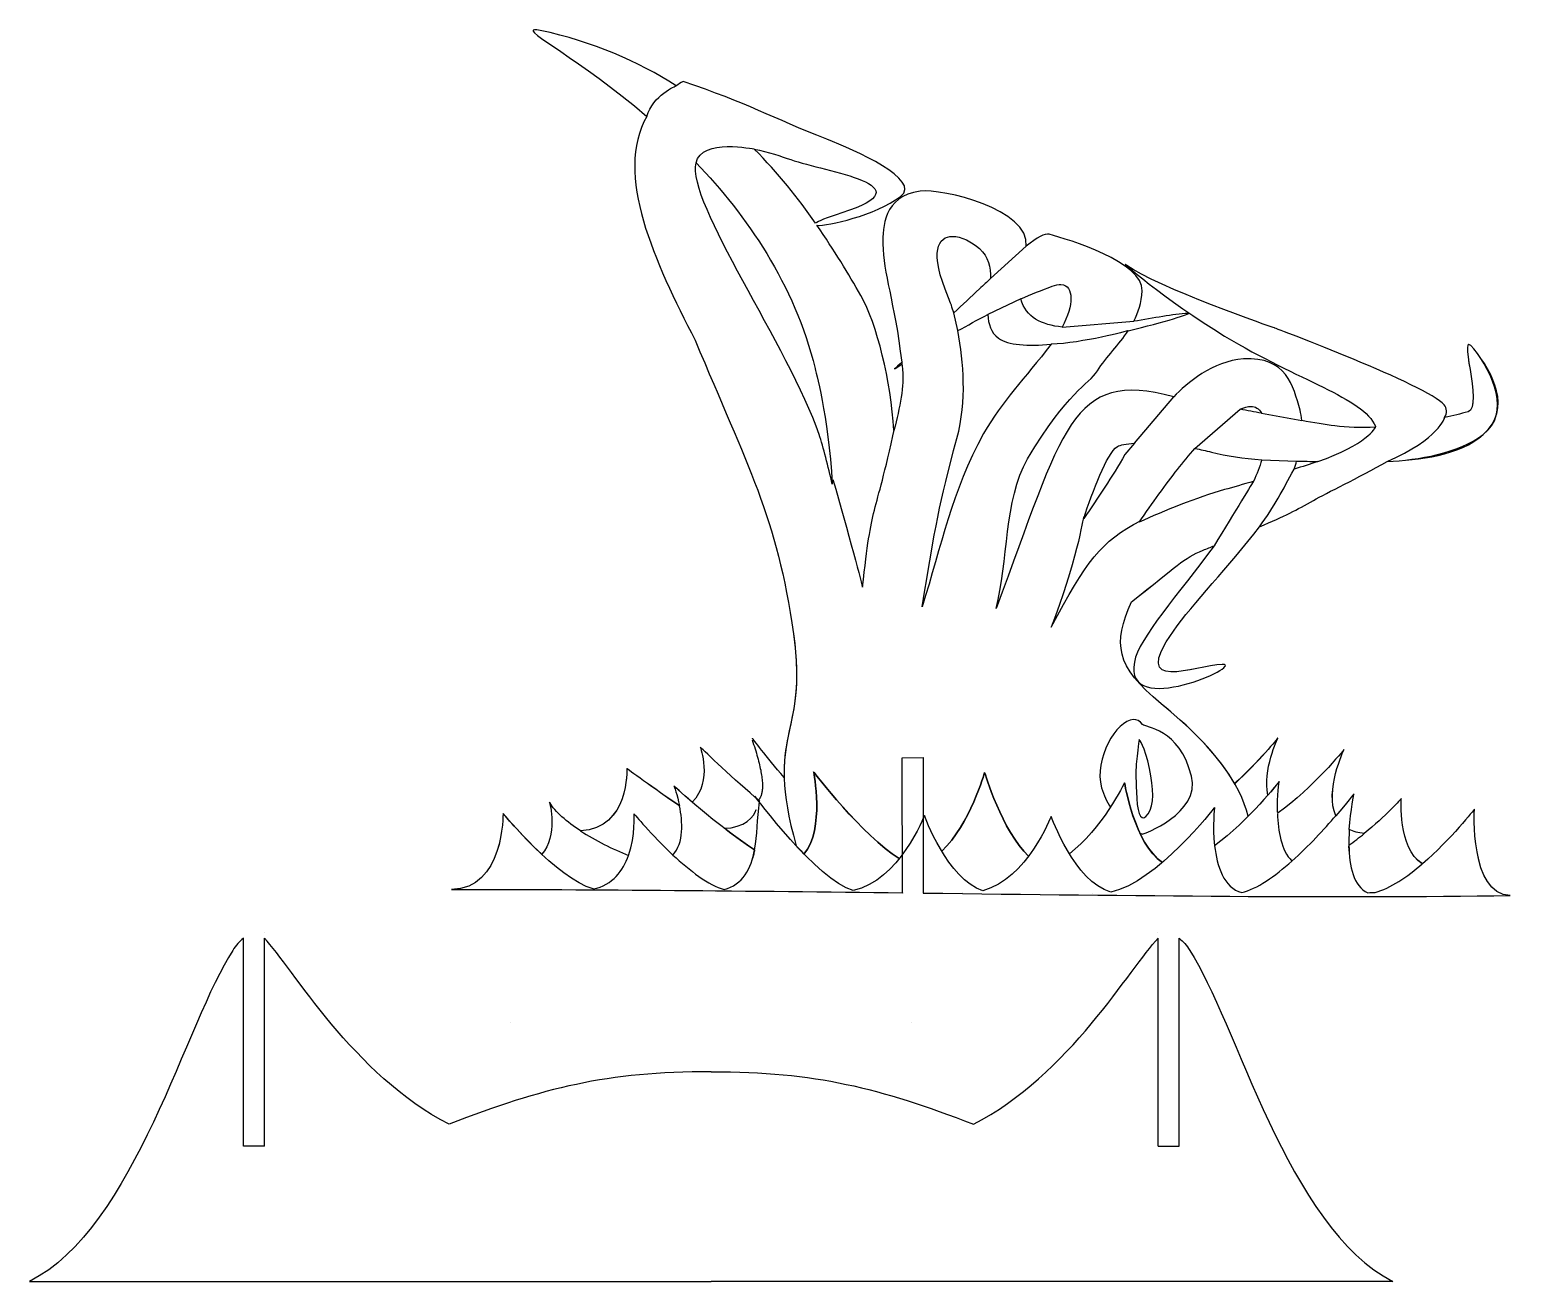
# Model space of a CAD drawing. Header units: millimetres. Extents: x 1 to 284, y -267 to 194.
# Drawn here: x 1 to 283.8, y -267.5 to -28.7 of the extents above; entities that cross this region are included whole.
import ezdxf

# ---------------------------------------------------------------- set-up
doc = ezdxf.new("R2010")
doc.units = ezdxf.units.MM
doc.layers.get('0').update_dxf_attribs({"linetype": 'CONTINUOUS'})

msp = doc.modelspace()

# ---------------------------------------------------------------- linework, layer by layer
at = {"color": 1}
for points in [[(97.322569, -28.689653), (97.322569, -28.689653)], [(139.22375, -51.452639), (139.22375, -51.452639)], [(128.120069, -54.063194), (128.120069, -54.063194)], [(177.032708, -68.112569), (177.032708, -68.112569)], [(184.273472, -76.173542), (191.099722, -70.00875)], [(197.714306, -77.320069), (197.714306, -77.320069)], [(190.050208, -80.062917), (183.788403, -83.043889)], [(178.046944, -86.104236), (177.279653, -82.717569)], [(183.788403, -83.043889), (183.788403, -83.043889)], [(197.96125, -85.416319), (211.604931, -84.322708)], [(211.719583, -107.579583), (219.216111, -98.724861)], [(223.273056, -108.567361), (231.872014, -101.106111)], [(233.935764, -100.541667), (233.935764, -100.541667)], [(235.946597, -101.873403), (243.654792, -103.266875)], [(211.719583, -107.579583), (209.911597, -109.740347)], [(211.719583, -107.579583), (211.719583, -107.579583)], [(223.273056, -108.567361), (223.273056, -108.567361)], [(235.999514, -110.719306), (242.667014, -110.992708)], [(242.667014, -110.992708), (242.667014, -110.992708)], [(211.516736, -160.302222), (211.516736, -160.302222)], [(138.879792, -163.838819), (138.879792, -163.838819)], [(239.0775, -163.821181), (239.0775, -163.821181)], [(128.913819, -165.540972), (128.913819, -165.540972)], [(212.609035, -164.067019), (212.609035, -164.067019)], [(251.680486, -166.034861), (251.680486, -166.034861)], [(114.917361, -169.659653), (114.917361, -169.659653)], [(150.539097, -170.285833), (150.539097, -170.285833)], [(183.162222, -170.374028), (183.162222, -170.374028)], [(209.849861, -172.349583), (209.849861, -172.349583)], [(239.342083, -172.120278), (239.342083, -172.120278)], [(123.913194, -172.966944), (123.913194, -172.966944)], [(100.180069, -176.071389), (100.180069, -176.071389)], [(139.611806, -177.394306), (139.611806, -177.394306)], [(262.625417, -175.365833), (262.625417, -175.365833)], [(91.30781, -178.185056), (91.30781, -178.185056)], [(252.712361, -181.274861), (252.712361, -181.274861)], [(139.109083, -185.966806), (139.109097, -185.966806)], [(139.285486, -185.146597), (139.285486, -185.146597)], [(252.641806, -184.441042), (252.641806, -184.441042)], [(252.677069, -185.402361), (252.677083, -185.402361)], [(92.930486, -192.828347), (92.930486, -192.828333)], [(178.91125, -193.260514), (178.91125, -193.260486)], [(203.720347, -193.445694), (203.720347, -193.445694)]]:
    msp.add_lwpolyline(points, dxfattribs=at)
at = {"color": 7}
for points in [[(97.322569, -28.689653), (97.322569, -28.689653)], [(139.22375, -51.452639), (139.22375, -51.452639)], [(128.120069, -54.063194), (128.120069, -54.063194)], [(177.032708, -68.112569), (177.032708, -68.112569)], [(197.714306, -77.320069), (197.714306, -77.320069)], [(183.788403, -83.043889), (183.788403, -83.043889)], [(233.935764, -100.541667), (233.935764, -100.541667)], [(211.719583, -107.579583), (209.911597, -109.740347)], [(211.719583, -107.579583), (211.719583, -107.579583)], [(223.273056, -108.567361), (223.273056, -108.567361)], [(242.667014, -110.992708), (242.667014, -110.992708)], [(167.463597, -193.348681), (167.445958, -167.622361), (171.441166, -167.534167), (171.458805, -193.392778)], [(167.463611, -193.348681), (167.463611, -193.392778)], [(41.806269, -241.694702), (41.806269, -202.024841)], [(45.80627, -241.694702), (45.80627, -202.024841)], [(45.845575, -200.957688), (45.845575, -200.957688)], [(216.19974, -200.957688), (216.19974, -200.957688)], [(216.239048, -241.694702), (216.239048, -202.024841)], [(220.239048, -241.694702), (220.239048, -202.024841)], [(92.79632, -218.094732), (92.79632, -218.094732)], [(169.248997, -218.094732), (169.248997, -218.094732)], [(45.80627, -241.694702), (41.806269, -241.694702)], [(216.239048, -241.694702), (220.239048, -241.694702)], [(1.022658, -267.465104), (121.022658, -267.465104), (131.022657, -267.465104)], [(261.022657, -267.465104), (141.022657, -267.465104), (131.022657, -267.465104)]]:
    msp.add_lwpolyline(points, dxfattribs=at)
at = {"color": 1}
for points in [[(97.322569, -28.689653), (94.944257, -28.780921), (105.931925, -34.262466), (118.745, -45.226111)], [(98.407361, -28.813125), (97.911892, -28.719882), (97.554107, -28.680768), (97.322569, -28.689653)], [(124.345347, -39.387639), (117.036085, -34.754721), (108.480826, -31.012127), (98.407361, -28.813125)], [(118.745, -45.226111), (119.835021, -41.229367), (124.345347, -39.387639), (124.345347, -39.387639)], [(125.641806, -38.57625), (125.188907, -38.838629), (124.760522, -39.10919), (124.345347, -39.387639)], [(153.061458, -49.591736), (142.527723, -45.481009), (137.973988, -42.686978), (125.641806, -38.57625)], [(118.745, -45.226111), (112.374968, -56.277691), (120.292165, -73.084964), (127.9525, -87.903403)], [(128.120069, -54.063194), (129.210091, -49.339771), (139.22375, -51.452639), (139.22375, -51.452639)], [(167.137292, -60.492569), (171.35315, -57.35298), (158.328329, -51.647101), (153.061458, -49.591736)], [(139.22375, -51.452639), (141.890214, -52.013237), (144.456599, -52.86064), (146.199931, -53.481111)], [(150.918333, -65.625486), (147.606868, -60.889442), (143.763018, -56.045207), (139.22375, -51.452639)], [(146.199931, -53.481111), (152.706747, -55.796962), (172.658749, -58.34161), (155.910139, -63.632292)], [(151.597431, -105.88625), (145.902612, -89.320926), (126.304706, -61.617346), (128.120069, -54.063194)], [(128.120069, -54.063194), (137.755788, -64.121041), (146.878286, -77.187439), (150.821319, -93.300903)], [(191.099722, -70.00875), (191.840152, -62.955226), (175.11185, -58.948791), (170.859097, -59.513611)], [(151.182917, -66.004722), (153.189519, -66.183713), (162.276909, -64.112143), (167.137292, -60.492569)], [(170.859097, -59.513611), (163.8039, -60.450626), (163.759444, -66.458276), (163.759444, -69.541319)], [(155.910139, -63.632292), (152.870857, -64.592364), (151.355408, -65.247636), (150.918333, -65.625486)], [(159.561389, -79.427917), (157.202344, -75.309394), (154.451829, -70.714726), (151.182917, -66.004722)], [(195.491806, -67.724514), (194.583146, -67.476074), (193.14123, -68.333736), (191.099722, -70.00875)], [(213.192431, -78.519514), (213.503699, -73.029993), (199.141721, -68.722452), (195.491806, -67.724514)], [(163.759444, -69.541319), (163.759444, -75.169545), (165.999708, -80.500313), (167.340139, -92.119097)], [(176.256597, -79.815972), (172.525955, -70.895382), (174.265565, -68.102201), (177.032708, -68.112569)], [(177.032708, -68.112569), (178.692996, -68.118778), (180.720447, -69.131426), (182.165625, -70.432083)], [(182.165625, -70.432083), (183.903199, -71.995899), (184.303529, -74.026643), (184.273472, -76.173542)], [(210.299653, -73.642361), (207.997445, -71.925657), (217.751127, -80.3688), (228.926319, -87.136111)], [(184.273472, -76.173542), (183.560356, -76.839609), (182.947968, -77.413818), (182.165625, -78.140278)], [(238.433681, -85.592708), (238.433681, -85.592708), (215.772419, -77.723275), (210.299653, -73.642361)], [(182.165625, -78.140278), (180.583888, -79.609033), (178.919604, -81.176137), (177.279653, -82.717569)], [(190.050208, -80.062917), (192.047836, -79.176397), (194.056677, -78.344889), (196.038611, -77.62875)], [(196.038611, -77.62875), (196.691264, -77.392925), (197.247592, -77.296109), (197.714306, -77.320069)], [(197.714306, -77.320069), (200.314238, -77.453541), (200.108275, -81.308138), (197.96125, -85.416319)], [(211.604931, -84.322708), (212.463233, -82.657916), (213.063907, -80.786187), (213.192431, -78.519514)], [(165.849653, -105.145417), (165.265492, -95.755881), (162.632808, -84.790136), (159.561389, -79.427917)], [(177.279653, -82.717569), (176.991515, -81.726075), (176.651471, -80.760186), (176.256597, -79.815972)], [(197.96125, -85.416319), (194.027552, -85.02335), (191.01481, -83.559529), (190.050208, -80.062917)], [(178.046944, -86.104236), (179.85164, -85.098275), (181.783327, -84.063589), (183.788403, -83.043889)], [(183.788403, -83.043889), (183.84621, -84.822812), (184.315004, -86.409996), (185.825694, -87.550625)], [(210.537778, -86.121875), (217.450678, -84.48741), (222.822798, -82.743949), (221.923681, -82.805764)], [(221.923681, -82.805764), (219.078028, -83.001406), (215.419367, -83.686464), (211.604931, -84.322708)], [(177.870556, -106.644722), (179.835161, -99.296223), (179.096106, -92.326635), (178.046944, -86.104236)], [(185.825694, -87.550625), (187.597864, -88.88868), (191.372259, -89.083216), (195.844583, -88.688333)], [(210.537778, -86.121875), (210.537778, -86.121875), (201.8397, -88.506664), (195.844583, -88.688333)], [(204.655208, -93.794792), (206.456003, -91.009402), (208.767717, -88.769972), (210.537778, -86.121875)], [(228.926319, -87.136111), (243.081999, -95.708405), (255.367652, -98.899785), (257.704167, -104.351667)], [(270.801042, -100.241806), (267.787368, -96.604706), (238.433681, -85.592708), (238.433681, -85.592708)], [(276.486837, -89.567532), (272.889952, -84.942965), (278.455848, -100.759017), (275.351875, -101.591181)], [(127.9525, -87.903403), (137.898587, -111.973899), (143.543305, -121.554051), (146.702639, -143.915694)], [(195.844583, -88.688333), (190.747963, -95.298915), (186.519013, -99.563617), (182.941736, -105.736319)], [(278.271111, -105.903889), (283.549175, -101.914777), (280.083717, -94.192101), (276.486837, -89.567532)], [(150.821319, -93.300903), (150.821319, -93.300903), (153.313181, -102.207777), (154.110972, -115.367153)], [(167.340139, -92.119097), (167.078908, -92.36846), (165.990764, -93.406736), (165.990764, -93.406736)], [(165.990764, -93.406736), (165.990764, -93.406736), (166.57438, -93.021793), (167.384236, -92.498333)], [(167.340139, -92.119097), (167.383649, -92.723058), (167.384236, -92.498333), (167.384236, -92.498333)], [(167.384236, -92.498333), (167.424044, -92.852725), (167.469696, -93.1905), (167.507708, -93.556667)], [(232.524653, -91.501736), (226.705846, -91.865413), (221.66882, -96.2115), (219.216111, -98.724861)], [(243.310833, -101.264861), (242.026231, -96.640292), (240.746108, -90.987897), (232.524653, -91.501736)], [(167.507708, -93.556667), (167.810445, -96.472979), (167.025049, -100.751451), (165.849653, -105.145417)], [(219.216111, -98.724861), (199.41529, -93.382259), (198.222929, -104.82589), (185.331806, -139.135556)], [(191.320208, -110.569375), (199.083749, -97.615028), (202.925736, -96.469863), (204.655208, -93.794792)], [(231.872014, -101.106111), (232.633469, -100.74264), (233.328314, -100.542793), (233.935764, -100.541667)], [(235.946597, -101.873403), (234.58958, -101.621057), (233.230301, -101.362719), (231.872014, -101.106111)], [(233.935764, -100.541667), (234.813373, -100.539973), (235.503441, -100.949754), (235.946597, -101.873403)], [(243.654792, -103.266875), (243.597314, -102.557501), (243.483373, -101.885998), (243.310833, -101.264861)], [(270.898056, -102.667153), (271.365791, -101.762123), (271.381514, -100.942357), (270.801042, -100.241806)], [(275.351875, -101.591181), (273.971408, -101.961278), (272.474854, -102.329623), (270.898056, -102.667153)], [(159.869745, -135.06853), (161.686446, -118.354876), (162.049787, -122.714958), (166.046531, -104.547941)], [(249.934236, -104.281111), (248.069419, -104.008211), (245.933685, -103.661549), (243.654792, -103.266875)], [(246.688681, -111.054444), (255.953858, -107.966053), (257.748264, -104.501597), (257.748264, -104.501597)], [(257.748264, -104.501597), (254.918554, -104.658439), (252.23529, -104.61785), (249.934236, -104.281111)], [(257.704167, -104.351667), (257.725587, -104.40164), (257.734802, -104.450941), (257.748264, -104.501597)], [(259.926667, -111.072083), (269.918527, -106.711998), (270.898056, -102.667153), (270.898056, -102.667153)], [(154.110972, -115.367153), (153.318072, -112.00995), (152.407233, -108.360393), (151.597431, -105.88625)], [(182.941736, -105.736319), (176.858919, -116.932352), (174.977439, -126.922815), (171.220694, -138.818056)], [(171.220694, -138.818056), (173.83237, -123.062594), (174.390544, -119.541905), (177.870556, -106.644722)], [(259.926667, -111.072083), (265.896005, -110.766123), (273.451786, -109.546283), (278.271111, -105.903889)], [(202.062292, -121.92), (203.76414, -116.783048), (206.445491, -109.569634), (208.474028, -108.223403)], [(209.911597, -109.740347), (207.466198, -114.050645), (204.762938, -117.990389), (202.062292, -121.92)], [(208.474028, -108.223403), (209.001459, -107.873377), (210.167463, -107.664614), (211.719583, -107.579583)], [(219.930486, -112.571389), (221.011067, -111.188246), (222.142324, -109.840999), (223.273056, -108.567361)], [(223.273056, -108.567361), (224.331711, -108.774106), (225.381428, -109.011483), (226.403958, -109.281736)], [(226.403958, -109.281736), (229.334497, -110.056272), (232.521323, -110.477145), (235.999514, -110.719306)], [(185.331806, -139.135556), (187.700071, -130.123892), (186.870063, -118.488917), (191.320208, -110.569375)], [(212.601528, -122.660833), (215.153923, -118.997719), (217.756667, -115.353877), (219.930486, -112.571389)], [(235.999514, -110.719306), (235.614481, -112.073089), (235.077965, -113.457764), (234.438472, -114.864444)], [(235.585, -123.533958), (238.491722, -119.537215), (239.993083, -116.541674), (242.173125, -112.544931)], [(242.173125, -112.544931), (242.352796, -112.03421), (242.514278, -111.517114), (242.667014, -110.992708)], [(246.688681, -111.054444), (245.237426, -111.561536), (243.720967, -112.055461), (242.173125, -112.544931)], [(242.667014, -110.992708), (243.968713, -111.019717), (245.313087, -111.040201), (246.688681, -111.054444)], [(245.886111, -118.480417), (248.423966, -117.034115), (254.407221, -114.191373), (259.926667, -111.072083)], [(154.206804, -114.486588), (157.113526, -124.296777), (159.869745, -135.06853), (159.869745, -135.06853)], [(234.438472, -114.864444), (234.438472, -114.864444), (230.91223, -120.592167), (226.915486, -127.132292)], [(234.438472, -114.864444), (232.482133, -115.425228), (230.604895, -115.957045), (228.926319, -116.425486)], [(228.926319, -116.425486), (223.549986, -117.925858), (217.454232, -120.453791), (212.601528, -122.660833)], [(235.585, -123.533958), (240.494936, -121.437109), (242.619208, -120.342197), (245.886111, -118.480417)], [(202.017224, -121.624937), (202.017224, -121.624937), (200.563861, -130.708445), (195.840437, -142.698676)], [(195.840437, -142.698676), (202.585839, -130.020497), (205.287285, -126.348363), (212.917433, -122.351617)], [(219.163194, -143.404167), (222.889733, -138.137429), (229.75051, -131.144916), (235.585, -123.533958)], [(226.915486, -127.132292), (220.264042, -136.261918), (212.53161, -144.762629), (211.710764, -149.313194)], [(224.816458, -127.987778), (225.593453, -127.671226), (226.209219, -127.420827), (226.915486, -127.132292)], [(211.155139, -137.839097), (219.904395, -130.976853), (221.096744, -129.491458), (224.816458, -127.987778)], [(216.843681, -157.277153), (207.976823, -150.038029), (207.695049, -145.833482), (211.155139, -137.839097)], [(146.702639, -143.915694), (149.490941, -164.194253), (141.03486, -162.229111), (147.222986, -184.379306)], [(228.476528, -149.798264), (223.360925, -149.940922), (210.61205, -155.48956), (219.163194, -143.404167)], [(211.710764, -149.313194), (209.709354, -160.408513), (233.03694, -149.671089), (228.476528, -149.798264)], [(233.397778, -178.7525), (231.937125, -172.558865), (227.009232, -165.576563), (216.843681, -157.277153)], [(211.516736, -160.302222), (208.314276, -160.436619), (203.934125, -167.794203), (205.475417, -173.302083)], [(213.289444, -161.228264), (212.789383, -160.552584), (212.181398, -160.274327), (211.516736, -160.302222)], [(222.602778, -171.088403), (220.340515, -161.943003), (213.708147, -161.794001), (213.289444, -161.228264)], [(239.0775, -163.821181), (239.0775, -163.821181), (235.475729, -168.29482), (230.840139, -172.508333)], [(212.609035, -164.067019), (212.12057, -168.421146), (211.818053, -168.574257), (212.163606, -175.338232)], [(214.604298, -169.620779), (213.691727, -165.314401), (212.609035, -164.067019), (212.609035, -164.067019)], [(250.145903, -178.646667), (247.980019, -173.927395), (251.680486, -166.034861), (251.680486, -166.034861)], [(114.917361, -169.659653), (114.917361, -169.659653), (115.425796, -181.012124), (106.106736, -181.548264)], [(124.962708, -176.768125), (120.110247, -173.446688), (114.917361, -169.659653), (114.917361, -169.659653)], [(214.334866, -178.275299), (215.493513, -176.490805), (215.444733, -173.586758), (214.604298, -169.620779)], [(148.704653, -185.949167), (152.734368, -181.180949), (150.539097, -170.285833), (150.539097, -170.285833)], [(150.539097, -170.285833), (150.539097, -170.285833), (152.734682, -181.181104), (148.704653, -185.949167)], [(150.539097, -170.285833), (150.539097, -170.285833), (159.920601, -182.521583), (166.881528, -186.804653)], [(166.872708, -186.813472), (159.91183, -182.526844), (150.539097, -170.285833), (150.539097, -170.285833)], [(174.977778, -185.375903), (180.372218, -180.318836), (183.162222, -170.374028), (183.162222, -170.374028)], [(183.162222, -170.374028), (183.162222, -170.374028), (180.371962, -180.31837), (174.977778, -185.375903)], [(183.162222, -170.374028), (183.162222, -170.374028), (186.491993, -181.650705), (191.531875, -186.337222)], [(191.531875, -186.337222), (186.491733, -181.651532), (183.162222, -170.374028), (183.162222, -170.374028)], [(209.849861, -172.349583), (209.849861, -172.349583), (205.406797, -181.368785), (199.319444, -185.878611)], [(209.849861, -172.349583), (209.849861, -172.349583), (211.701572, -184.01711), (217.055347, -187.536667)], [(217.055347, -187.545486), (211.701939, -184.025413), (209.849861, -172.349583), (209.849861, -172.349583)], [(213.289444, -182.165625), (213.289444, -182.165625), (224.372404, -178.242279), (222.602778, -171.088403)], [(239.342083, -172.120278), (239.342083, -172.120278), (233.521679, -179.530584), (227.021319, -184.388125)], [(139.294306, -185.120139), (132.270796, -180.693924), (123.913194, -172.966944), (123.913194, -172.966944)], [(158.072435, -192.913528), (151.216301, -191.02495), (139.331565, -174.888031), (139.331565, -174.888031)], [(205.475417, -173.302083), (205.875743, -174.732665), (206.46311, -175.955063), (207.142292, -176.997431)], [(100.180069, -176.071389), (100.180069, -176.071389), (101.864177, -182.582879), (98.680764, -185.975625)], [(123.719167, -186.134375), (125.842816, -183.791905), (125.566582, -179.757389), (124.962708, -176.768125)], [(133.476694, -181.007929), (137.227273, -181.045522), (139.41519, -178.696264), (139.575359, -177.460487)], [(139.294306, -185.120139), (139.826007, -182.338678), (139.764462, -179.404586), (140.224305, -175.903037)], [(226.999569, -177.065091), (226.999569, -177.065091), (215.958973, -191.43168), (207.21438, -193.204569)], [(212.163606, -175.338232), (212.337667, -178.745323), (213.216332, -179.997981), (214.334866, -178.275299)], [(227.003681, -177.067986), (227.003681, -177.067986), (226.597292, -180.592682), (227.021319, -184.379306)], [(266.638264, -187.827722), (261.889875, -184.710665), (262.625417, -175.365833), (262.625417, -175.365833)], [(283.379108, -193.848389), (275.637676, -193.699415), (276.564846, -177.364952), (276.564846, -177.364952)], [(91.30781, -178.185056), (91.30781, -178.185056), (91.486378, -192.710681), (81.449105, -192.710681)], [(108.507157, -192.613667), (101.651023, -190.725089), (91.30781, -178.185056), (91.30781, -178.185056)], [(115.243681, -186.21375), (116.601725, -182.375988), (116.302014, -178.293889), (116.302014, -178.293889)], [(116.302014, -178.293889), (116.302014, -178.293889), (119.605385, -182.30743), (123.719167, -186.134375)], [(171.680838, -178.59075), (171.680838, -178.59075), (166.817029, -191.140639), (158.072435, -192.913528)], [(182.828616, -192.948806), (176.110844, -190.832418), (171.680838, -178.59075), (171.680838, -178.59075)], [(195.828477, -178.775958), (195.828477, -178.775958), (191.189237, -190.736226), (182.828616, -192.948806)], [(207.21438, -193.204569), (200.358245, -191.315992), (195.828477, -178.775958), (195.828477, -178.775958)], [(239.015764, -178.205694), (239.10798, -181.508321), (239.714016, -185.310337), (241.77625, -187.280903)], [(241.77625, -187.280903), (244.955486, -184.449638), (247.953764, -181.179735), (250.145903, -178.646667)], [(106.106736, -181.548264), (108.904126, -183.365829), (112.208962, -185.002819), (115.243681, -186.21375)], [(133.852708, -181.2925), (135.64861, -182.660742), (137.511838, -183.996827), (139.294306, -185.120139)], [(212.751458, -181.9275), (213.091395, -182.091025), (213.289444, -182.165625), (213.289444, -182.165625)], [(252.712361, -181.274861), (252.649332, -182.245796), (252.618073, -183.255429), (252.632986, -184.264653)], [(252.632986, -184.264653), (253.648532, -183.548093), (254.627391, -182.788614), (255.552222, -182.033333)], [(255.552222, -182.033333), (254.418953, -181.92038), (253.48521, -181.656273), (252.712361, -181.274861)], [(108.505625, -192.616667), (112.261596, -191.855177), (114.221198, -189.103231), (115.243681, -186.21375)], [(123.719167, -186.134375), (126.875498, -189.070629), (130.509857, -191.895563), (133.482292, -192.7225)], [(133.482292, -192.7225), (137.023478, -191.859179), (138.627073, -188.610596), (139.294306, -185.120139)], [(139.109097, -185.966806), (139.0394, -186.246327), (138.961162, -186.522558), (138.879792, -186.795833)], [(138.888597, -186.795833), (138.969953, -186.522721), (139.041776, -186.246626), (139.109083, -185.966806)], [(139.285486, -185.146597), (139.232341, -185.421705), (139.176565, -185.696228), (139.109097, -185.966806)], [(139.109097, -185.966806), (139.174307, -185.695703), (139.232462, -185.421863), (139.285486, -185.146597)], [(147.222986, -184.379306), (147.710347, -184.905026), (148.201278, -185.433984), (148.704653, -185.949167)], [(227.021319, -184.388125), (227.453563, -188.236931), (228.739864, -192.353706), (232.189514, -193.313403)], [(252.632986, -184.264653), (252.691573, -188.229232), (253.502795, -192.148169), (256.248958, -193.322222)], [(252.641806, -184.441042), (252.64841, -184.763421), (252.659642, -185.082595), (252.677083, -185.402361)], [(252.677083, -185.402361), (252.659049, -185.083696), (252.648531, -184.762654), (252.641806, -184.441042)], [(138.879792, -186.795833), (138.882755, -186.79587), (138.885662, -186.795797), (138.888597, -186.795833)], [(232.189514, -193.313403), (235.093792, -192.605355), (238.5256, -190.175766), (241.77625, -187.280903)], [(253.100417, -188.656736), (253.10338, -188.656691), (253.106259, -188.656781), (253.109222, -188.656736)], [(257.633611, -193.295778), (260.59198, -192.443743), (263.758931, -190.285678), (266.638264, -187.827722)], [(131.806597, -192.987083), (131.877847, -192.981947), (131.947361, -192.976387), (132.018264, -192.969444)], [(256.248958, -193.322222), (256.710699, -193.315844), (257.171808, -193.302495), (257.633611, -193.295778)]]:
    msp.add_open_spline(points, degree=3, dxfattribs=at)
at = {"color": 7}
for points in [[(97.322569, -28.689653), (94.944257, -28.780921), (105.931925, -34.262466), (118.745, -45.226111)], [(98.407361, -28.813125), (97.911892, -28.719882), (97.554107, -28.680768), (97.322569, -28.689653)], [(124.345347, -39.387639), (117.036085, -34.754721), (108.480826, -31.012127), (98.407361, -28.813125)], [(125.641806, -38.57625), (125.188907, -38.838629), (124.760522, -39.10919), (124.345347, -39.387639)], [(153.061458, -49.591736), (142.527723, -45.481009), (137.973988, -42.686978), (125.641806, -38.57625)], [(118.745, -45.226111), (112.374968, -56.277691), (120.292165, -73.084964), (127.9525, -87.903403)], [(167.137292, -60.492569), (171.35315, -57.35298), (158.328329, -51.647101), (153.061458, -49.591736)], [(139.22375, -51.452639), (141.890214, -52.013237), (144.456599, -52.86064), (146.199931, -53.481111)], [(150.918333, -65.625486), (147.606868, -60.889442), (143.763018, -56.045207), (139.22375, -51.452639)], [(146.199931, -53.481111), (152.706747, -55.796962), (172.658749, -58.34161), (155.910139, -63.632292)], [(151.597431, -105.88625), (145.902612, -89.320926), (126.304706, -61.617346), (128.120069, -54.063194)], [(128.120069, -54.063194), (137.755788, -64.121041), (146.878286, -77.187439), (150.821319, -93.300903)], [(191.099722, -70.00875), (191.840152, -62.955226), (175.11185, -58.948791), (170.859097, -59.513611)], [(151.182917, -66.004722), (153.189519, -66.183713), (162.276909, -64.112143), (167.137292, -60.492569)], [(170.859097, -59.513611), (163.8039, -60.450626), (163.759444, -66.458276), (163.759444, -69.541319)], [(155.910139, -63.632292), (152.870857, -64.592364), (151.355408, -65.247636), (150.918333, -65.625486)], [(159.561389, -79.427917), (157.202344, -75.309394), (154.451829, -70.714726), (151.182917, -66.004722)], [(195.491806, -67.724514), (194.583146, -67.476074), (193.14123, -68.333736), (191.099722, -70.00875)], [(213.192431, -78.519514), (213.503699, -73.029993), (199.141721, -68.722452), (195.491806, -67.724514)], [(163.759444, -69.541319), (163.759444, -75.169545), (165.999708, -80.500313), (167.340139, -92.119097)], [(176.256597, -79.815972), (172.525955, -70.895382), (174.265565, -68.102201), (177.032708, -68.112569)], [(177.032708, -68.112569), (178.692996, -68.118778), (180.720447, -69.131426), (182.165625, -70.432083)], [(182.165625, -70.432083), (183.903199, -71.995899), (184.303529, -74.026643), (184.273472, -76.173542)], [(210.299653, -73.642361), (207.997445, -71.925657), (217.751127, -80.3688), (228.926319, -87.136111)], [(184.273472, -76.173542), (183.560356, -76.839609), (182.947968, -77.413818), (182.165625, -78.140278)], [(238.433681, -85.592708), (238.433681, -85.592708), (215.772419, -77.723275), (210.299653, -73.642361)], [(182.165625, -78.140278), (180.583888, -79.609033), (178.919604, -81.176137), (177.279653, -82.717569)], [(190.050208, -80.062917), (192.047836, -79.176397), (194.056677, -78.344889), (196.038611, -77.62875)], [(196.038611, -77.62875), (196.691264, -77.392925), (197.247592, -77.296109), (197.714306, -77.320069)], [(197.714306, -77.320069), (200.314238, -77.453541), (200.108275, -81.308138), (197.96125, -85.416319)], [(211.604931, -84.322708), (212.463233, -82.657916), (213.063907, -80.786187), (213.192431, -78.519514)], [(165.849653, -105.145417), (165.265492, -95.755881), (162.632808, -84.790136), (159.561389, -79.427917)], [(177.279653, -82.717569), (176.991515, -81.726075), (176.651471, -80.760186), (176.256597, -79.815972)], [(197.96125, -85.416319), (194.027552, -85.02335), (191.01481, -83.559529), (190.050208, -80.062917)], [(178.046944, -86.104236), (179.85164, -85.098275), (181.783327, -84.063589), (183.788403, -83.043889)], [(183.788403, -83.043889), (183.84621, -84.822812), (184.315004, -86.409996), (185.825694, -87.550625)], [(210.537778, -86.121875), (217.450678, -84.48741), (222.822798, -82.743949), (221.923681, -82.805764)], [(221.923681, -82.805764), (219.078028, -83.001406), (215.419367, -83.686464), (211.604931, -84.322708)], [(177.870556, -106.644722), (179.835161, -99.296223), (179.096106, -92.326635), (178.046944, -86.104236)], [(185.825694, -87.550625), (187.597864, -88.88868), (191.372259, -89.083216), (195.844583, -88.688333)], [(204.655208, -93.794792), (206.456003, -91.009402), (208.767717, -88.769972), (210.537778, -86.121875)], [(228.926319, -87.136111), (243.081999, -95.708405), (255.367652, -98.899785), (257.704167, -104.351667)], [(270.801028, -100.241806), (267.787368, -96.604706), (238.433681, -85.592708), (238.433681, -85.592708)], [(276.489569, -89.579097), (272.892684, -84.954531), (278.455834, -100.759017), (275.351861, -101.591181)], [(127.9525, -87.903403), (137.898587, -111.973899), (143.543305, -121.554051), (146.702639, -143.915694)], [(195.844583, -88.688333), (190.747963, -95.298915), (186.519013, -99.563617), (182.941736, -105.736319)], [(278.271097, -105.903889), (283.80611, -100.887095), (280.086463, -94.203667), (276.489569, -89.579097)], [(150.821319, -93.300903), (150.821319, -93.300903), (153.313181, -102.207777), (154.110972, -115.367153)], [(167.340139, -92.119097), (167.078908, -92.36846), (165.990764, -93.406736), (165.990764, -93.406736)], [(165.990764, -93.406736), (165.990764, -93.406736), (166.57438, -93.021793), (167.384236, -92.498333)], [(167.384236, -92.498333), (167.424044, -92.852725), (167.469696, -93.1905), (167.507708, -93.556667)], [(232.524653, -91.501736), (226.705846, -91.865413), (221.66882, -96.2115), (219.216111, -98.724861)], [(243.310833, -101.264861), (242.026231, -96.640292), (240.746108, -90.987897), (232.524653, -91.501736)], [(167.507708, -93.556667), (167.810445, -96.472979), (167.025049, -100.751451), (165.849653, -105.145417)], [(219.216111, -98.724861), (199.41529, -93.382259), (198.222929, -104.82589), (185.331806, -139.135556)], [(191.320208, -110.569375), (199.083749, -97.615028), (202.925736, -96.469863), (204.655208, -93.794792)], [(231.872014, -101.106111), (232.633469, -100.74264), (233.328314, -100.542793), (233.935764, -100.541667)], [(235.946597, -101.873403), (234.58958, -101.621057), (233.230301, -101.362719), (231.872014, -101.106111)], [(233.935764, -100.541667), (234.813373, -100.539973), (235.503441, -100.949754), (235.946597, -101.873403)], [(243.654792, -103.266875), (243.597314, -102.557501), (243.483373, -101.885998), (243.310833, -101.264861)], [(270.898041, -102.667153), (271.365777, -101.762123), (271.381499, -100.942357), (270.801028, -100.241806)], [(275.351861, -101.591181), (273.971393, -101.961278), (272.47484, -102.329623), (270.898041, -102.667153)], [(249.934236, -104.281111), (248.069419, -104.008211), (245.933685, -103.661549), (243.654792, -103.266875)], [(257.748264, -104.501597), (254.918554, -104.658439), (252.23529, -104.61785), (249.934236, -104.281111)], [(257.704167, -104.351667), (257.725587, -104.40164), (257.734802, -104.450941), (257.748264, -104.501597)], [(154.110972, -115.367153), (153.318072, -112.00995), (152.407233, -108.360393), (151.597431, -105.88625)], [(182.941736, -105.736319), (176.858919, -116.932352), (174.977439, -126.922815), (171.220694, -138.818056)], [(171.220694, -138.818056), (173.83237, -123.062594), (174.390544, -119.541905), (177.870556, -106.644722)], [(259.926653, -111.072083), (265.895991, -110.766123), (273.795115, -109.960797), (278.271097, -105.903889)], [(202.062292, -121.92), (203.76414, -116.783048), (206.445491, -109.569634), (208.474028, -108.223403)], [(209.911597, -109.740347), (207.466198, -114.050645), (204.762938, -117.990389), (202.062292, -121.92)], [(208.474028, -108.223403), (209.001459, -107.873377), (210.167463, -107.664614), (211.719583, -107.579583)], [(219.930486, -112.571389), (221.011067, -111.188246), (222.142324, -109.840999), (223.273056, -108.567361)], [(223.273056, -108.567361), (224.331711, -108.774106), (225.381428, -109.011483), (226.403958, -109.281736)], [(226.403958, -109.281736), (229.334497, -110.056272), (232.521323, -110.477145), (235.999514, -110.719306)], [(185.331806, -139.135556), (187.700071, -130.123892), (186.870063, -118.488917), (191.320208, -110.569375)], [(212.601528, -122.660833), (215.153923, -118.997719), (217.756667, -115.353877), (219.930486, -112.571389)], [(235.999514, -110.719306), (235.614481, -112.073089), (235.077965, -113.457764), (234.438472, -114.864444)], [(242.173125, -112.544931), (242.352796, -112.03421), (242.514278, -111.517114), (242.667014, -110.992708)], [(246.688681, -111.054444), (245.237426, -111.561536), (243.720967, -112.055461), (242.173125, -112.544931)], [(242.667014, -110.992708), (243.968713, -111.019717), (245.313087, -111.040201), (246.688681, -111.054444)], [(245.886097, -118.480417), (248.423952, -117.034115), (254.407207, -114.191373), (259.926653, -111.072083)], [(234.438472, -114.864444), (232.482133, -115.425228), (230.604895, -115.957045), (228.926319, -116.425486)], [(228.926319, -116.425486), (223.549986, -117.925858), (217.454232, -120.453791), (212.601528, -122.660833)], [(235.584986, -123.533958), (240.494922, -121.437109), (242.619194, -120.342197), (245.886097, -118.480417)], [(219.16318, -143.404167), (222.889719, -138.137429), (229.750496, -131.144916), (235.584986, -123.533958)], [(226.915472, -127.132292), (220.264028, -136.261918), (212.531596, -144.762629), (211.71075, -149.313194)], [(224.816444, -127.987778), (225.593439, -127.671226), (226.209205, -127.420827), (226.915472, -127.132292)], [(211.155125, -137.847917), (219.904381, -130.985672), (221.09673, -129.491458), (224.816444, -127.987778)], [(216.843666, -157.277153), (207.976809, -150.038029), (207.695035, -145.842301), (211.155125, -137.847917)], [(146.702639, -143.915694), (148.776794, -159.000467), (144.629615, -161.780688), (144.912292, -171.326528)], [(228.476514, -149.798264), (223.360911, -149.940922), (210.612036, -155.48956), (219.16318, -143.404167)], [(211.71075, -149.313194), (209.70934, -160.408513), (233.036926, -149.671089), (228.476514, -149.798264)], [(230.848944, -172.525972), (228.22259, -167.940866), (223.741925, -162.909064), (216.843666, -157.277153)], [(144.912292, -171.326528), (141.469528, -167.395454), (138.879792, -163.847639), (138.879792, -163.847639)], [(239.086305, -163.821181), (239.086305, -163.821181), (235.485892, -168.310139), (230.848944, -172.525972)], [(237.190125, -174.686736), (236.143298, -169.993431), (239.086305, -163.821181), (239.086305, -163.821181)], [(128.913805, -165.549792), (128.913805, -165.549792), (131.34176, -171.933777), (127.40568, -176.062569)], [(128.913805, -165.549792), (128.913805, -165.549792), (131.34176, -171.933777), (127.40568, -176.062569)], [(139.356028, -175.083611), (134.418592, -170.895272), (128.913805, -165.549792), (128.913805, -165.549792)], [(251.680472, -166.034861), (251.680472, -166.034861), (245.73552, -173.345785), (239.156861, -178.108681)], [(250.145889, -178.646667), (247.985463, -173.926046), (251.680472, -166.034861), (251.680472, -166.034861)], [(114.917347, -169.668472), (114.917347, -169.668472), (115.430162, -181.015617), (106.106722, -181.548264)], [(124.971514, -176.776944), (120.115423, -173.453431), (114.917347, -169.668472), (114.917347, -169.668472)], [(239.342069, -172.120278), (239.342069, -172.120278), (238.528073, -173.156708), (237.190125, -174.686736)], [(239.00693, -177.976389), (238.941034, -174.787856), (239.342069, -172.120278), (239.342069, -172.120278)], [(127.40568, -176.062569), (125.297119, -174.252111), (123.91318, -172.966944), (123.91318, -172.966944)], [(123.91318, -172.966944), (123.91318, -172.966944), (124.531092, -174.593716), (124.971514, -176.776944)], [(139.691181, -175.374653), (139.524514, -175.153148), (139.329583, -174.889583), (139.329583, -174.889583)], [(139.329583, -174.889583), (139.329583, -174.889583), (139.349932, -175.044814), (139.356028, -175.083611)], [(253.629569, -174.430972), (253.629569, -174.430972), (252.262299, -176.200935), (250.145889, -178.646667)], [(252.712347, -181.274861), (252.954011, -177.552037), (253.629569, -174.430972), (253.629569, -174.430972)], [(100.188875, -176.071389), (100.188875, -176.071389), (101.87579, -182.594275), (98.68075, -185.984444)], [(106.106722, -181.548264), (103.444503, -179.815292), (101.245568, -177.92069), (100.188875, -176.071389)], [(140.255625, -175.842083), (140.069957, -175.688044), (139.879253, -175.532934), (139.691181, -175.374653)], [(239.156861, -178.108681), (239.105745, -178.064976), (239.055941, -178.021369), (239.00693, -177.976389)], [(262.625403, -175.365833), (262.625403, -175.365833), (259.639491, -178.699871), (255.561028, -182.033333)], [(266.647069, -187.827708), (261.89708, -184.711617), (262.625403, -175.365833), (262.625403, -175.365833)], [(276.568944, -177.367847), (276.568944, -177.367847), (272.126292, -183.148055), (266.647069, -187.827708)], [(283.377555, -193.851389), (275.636098, -193.702415), (276.568944, -177.367847), (276.568944, -177.367847)], [(91.307694, -178.188056), (91.307694, -178.188056), (91.484828, -192.713681), (81.447555, -192.713681)], [(98.68075, -185.984444), (94.58844, -182.17136), (91.307694, -178.188056), (91.307694, -178.188056)], [(255.561028, -182.033333), (254.42341, -181.920834), (253.487408, -181.657506), (252.712347, -181.274861)], [(81.447555, -192.713681), (109.235514, -192.65232), (138.519416, -192.994819), (167.463597, -193.348681)], [(171.458805, -193.392778), (211.246943, -193.880796), (250.212397, -194.366301), (283.377555, -193.851389)], [(41.806269, -202.024841), (41.011413, -202.56596), (40.331486, -203.334118), (39.768978, -204.361996)], [(81.022658, -237.465119), (62.84402, -228.262544), (51.022659, -207.46512), (45.80627, -202.024841)], [(181.022659, -237.465119), (199.201298, -228.262544), (211.022658, -207.46512), (216.239048, -202.024841)], [(220.239048, -202.024841), (221.033902, -202.56596), (221.713829, -203.334118), (222.27634, -204.361996)], [(39.768978, -204.361996), (31.022657, -217.46512), (21.022657, -257.465096), (1.022658, -267.465104)], [(222.27634, -204.361996), (231.022658, -217.46512), (241.022657, -257.465096), (261.022657, -267.465104)], [(131.022657, -227.46512), (111.022658, -227.46512), (99.067547, -230.573532), (81.022658, -237.465119)], [(131.022657, -227.46512), (151.02266, -227.46512), (162.977768, -230.573532), (181.022659, -237.465119)]]:
    msp.add_open_spline(points, degree=3, dxfattribs=at)
msp.add_open_spline([(138.803619, -164.148888), (142.035566, -173.504524), (139.994336, -175.715856)], degree=2)

doc.saveas('drawing.dxf')
